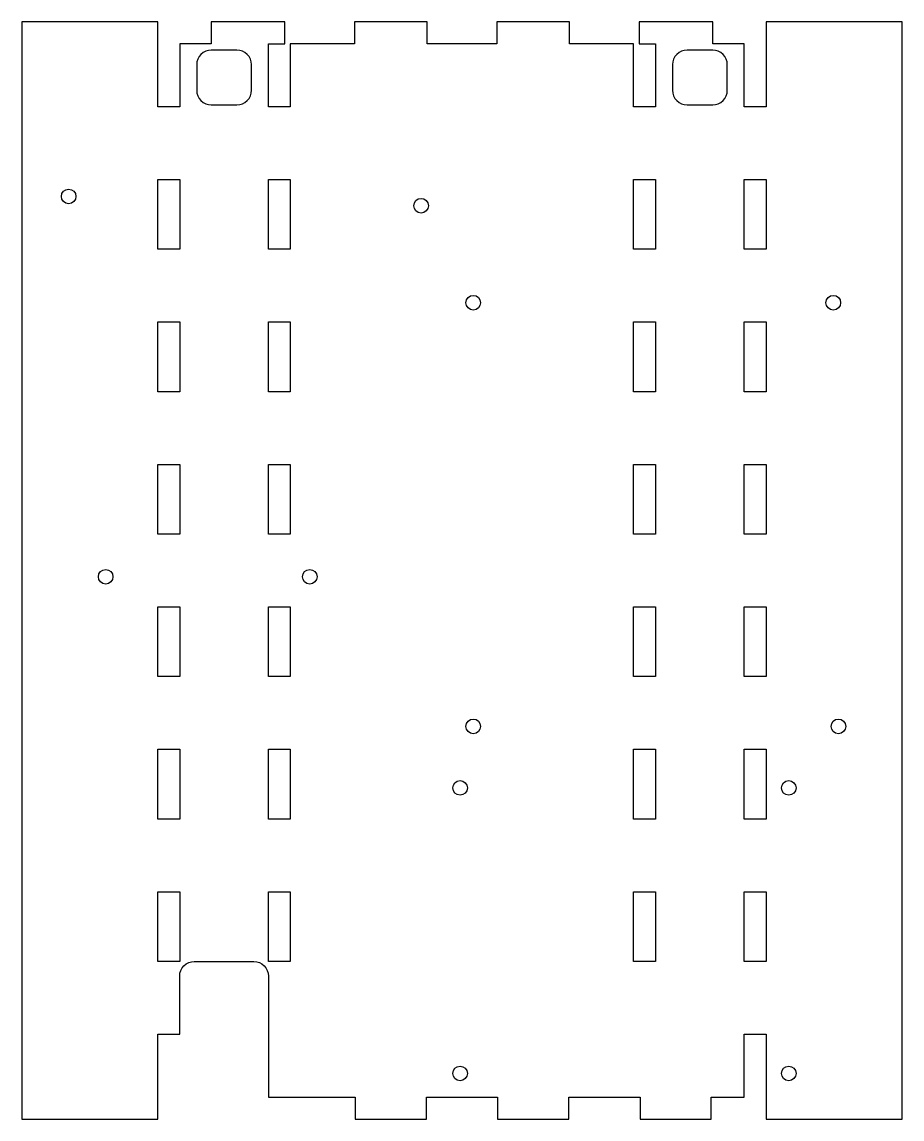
# Model space of a CAD drawing. Header units: millimetres. Extents: x 191 to 311, y -4 to 146.
import ezdxf

# ---------------------------------------------------------------- set-up
doc = ezdxf.new("R2010")
doc.units = ezdxf.units.MM
doc.layers.get('0').update_dxf_attribs({"linetype": 'CONTINUOUS'})

msp = doc.modelspace()

# ---------------------------------------------------------------- linework, layer by layer
for points in [[(285.18, 146.2), (275.13, 146.2), (275.13, 143.2), (277.35, 143.2), (277.35, 134.57), (274.35, 134.57), (274.35, 143.2), (265.58, 143.2), (265.58, 146.2), (255.63, 146.2), (255.63, 143.2), (246.08, 143.2), (246.08, 146.2), (236.13, 146.2), (236.13, 143.2), (227.35, 143.2), (227.35, 134.57), (224.35, 134.57), (224.35, 143.2), (226.58, 143.2), (226.58, 146.2), (216.53, 146.2), (216.53, 143.2), (212.2, 143.2), (212.2, 134.57), (209.2, 134.57), (209.2, 146.2), (190.6, 146.2), (190.6, -4), (209.2, -4), (209.2, 7.62), (212.2, 7.62), (212.2, 15.57, -0.414214), (214.2, 17.57), (222.35, 17.57, -0.414214), (224.35, 15.57), (224.35, -1), (236.23, -1), (236.23, -4), (245.98, -4), (245.98, -1), (255.73, -1), (255.73, -4), (265.48, -4), (265.48, -1), (275.23, -1), (275.23, -4), (284.98, -4), (284.98, -1), (289.5, -1), (289.5, 7.62), (292.5, 7.62), (292.5, -4), (311.1, -4), (311.1, 146.2), (292.5, 146.2), (292.5, 134.57), (289.5, 134.57), (289.5, 143.2), (285.18, 143.2)], [(214.53, 140.35), (214.53, 136.85, 0.414214), (216.53, 134.85), (220.03, 134.85, 0.414214), (222.03, 136.85), (222.03, 140.35, 0.414214), (220.03, 142.35), (216.53, 142.35, 0.414214)], [(279.68, 140.35), (279.68, 136.85, 0.414214), (281.68, 134.85), (285.18, 134.85, 0.414214), (287.18, 136.85), (287.18, 140.35, 0.414214), (285.18, 142.35), (281.68, 142.35, 0.414214)]]:
    msp.add_lwpolyline(points, format="xyb", close=True)
for points in [[(209.2, 124.62), (212.2, 124.62), (212.2, 115.07), (209.2, 115.07)], [(224.35, 124.62), (227.35, 124.62), (227.35, 115.07), (224.35, 115.07)], [(274.35, 115.07), (274.35, 124.62), (277.35, 124.62), (277.35, 115.07)], [(289.5, 124.62), (292.5, 124.62), (292.5, 115.07), (289.5, 115.07)], [(209.2, 95.57), (209.2, 105.12), (212.2, 105.12), (212.2, 95.57)], [(227.35, 105.12), (227.35, 95.57), (224.35, 95.57), (224.35, 105.12)], [(274.35, 105.12), (277.35, 105.12), (277.35, 95.57), (274.35, 95.57)], [(292.5, 95.57), (289.5, 95.57), (289.5, 105.12), (292.5, 105.12)], [(212.2, 76.07), (209.2, 76.07), (209.2, 85.62), (212.2, 85.62)], [(224.35, 76.07), (224.35, 85.62), (227.35, 85.62), (227.35, 76.07)], [(274.35, 85.62), (277.35, 85.62), (277.35, 76.07), (274.35, 76.07)], [(292.5, 76.07), (289.5, 76.07), (289.5, 85.62), (292.5, 85.62)], [(209.2, 66.12), (212.2, 66.12), (212.2, 56.57), (209.2, 56.57)], [(227.35, 66.12), (227.35, 56.57), (224.35, 56.57), (224.35, 66.12)], [(277.35, 66.12), (277.35, 56.57), (274.35, 56.57), (274.35, 66.12)], [(289.5, 66.12), (292.5, 66.12), (292.5, 56.57), (289.5, 56.57)], [(209.2, 37.07), (209.2, 46.62), (212.2, 46.62), (212.2, 37.07)], [(224.35, 46.62), (227.35, 46.62), (227.35, 37.07), (224.35, 37.07)], [(277.35, 37.07), (274.35, 37.07), (274.35, 46.62), (277.35, 46.62)], [(289.5, 46.62), (292.5, 46.62), (292.5, 37.07), (289.5, 37.07)], [(212.2, 17.57), (209.2, 17.57), (209.2, 27.12), (212.2, 27.12)], [(227.35, 17.57), (224.35, 17.57), (224.35, 27.12), (227.35, 27.12)], [(277.35, 27.12), (277.35, 17.57), (274.35, 17.57), (274.35, 27.12)], [(289.5, 27.12), (292.5, 27.12), (292.5, 17.57), (289.5, 17.57)]]:
    msp.add_lwpolyline(points, close=True)
for centre in [(197, 122.31), (245.25, 121.04), (252.39, 107.76), (301.69, 107.76), (202.07, 70.24), (230.01, 70.24), (252.39, 49.76), (302.39, 49.76), (250.59, 41.34), (295.59, 41.34), (250.59, 2.24), (295.59, 2.24)]:
    msp.add_circle(centre, 1)

doc.saveas('drawing.dxf')
